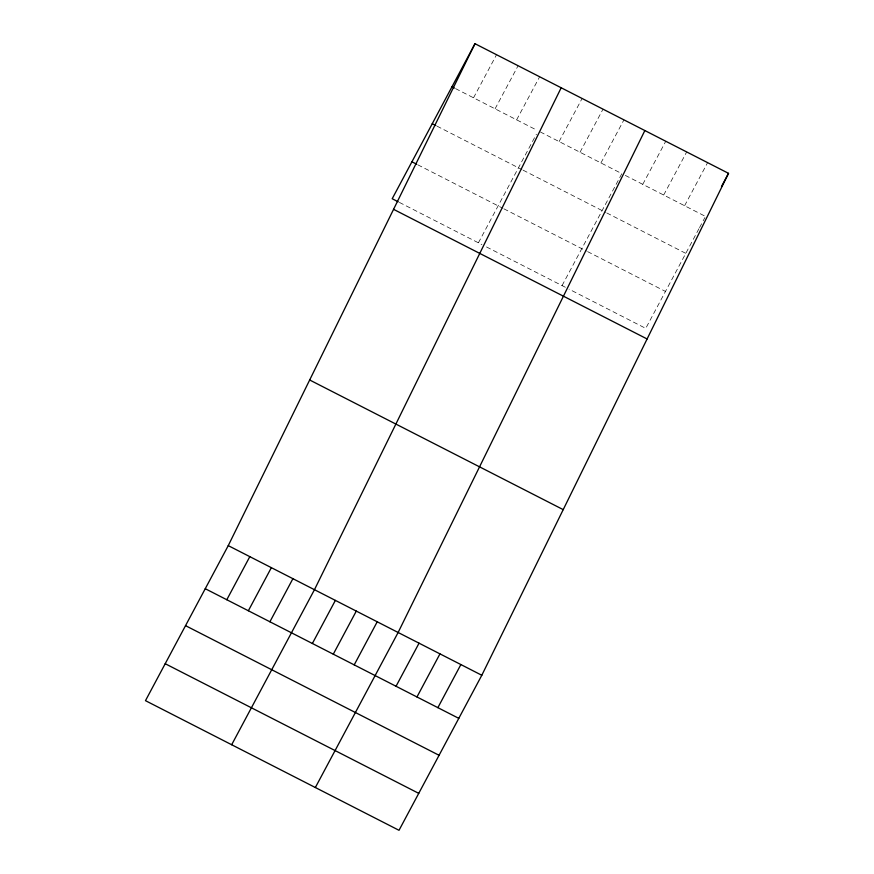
<?xml version="1.0" encoding="UTF-8"?>
<svg xmlns="http://www.w3.org/2000/svg" width="874" height="874" viewBox="0 0 874 874"><rect width="100%" height="100%" fill="white"/><g stroke="black" fill="none" stroke-linecap="round" stroke-linejoin="round"><path stroke-width="0.66" stroke-dasharray="4.37 3.28" d="M473.533 97.801L496.53 54.723M495.077 108.824L518.085 65.736M516.632 119.847L539.64 76.759M478.406 242.808L536.385 134.225M559.098 141.555L582.106 98.467M580.019 152.251L603.016 109.163M600.93 162.946L623.938 119.858M562.069 285.59L621.851 173.642L540.503 132.05M642.761 184.338L665.769 141.249M663.683 195.033L686.691 151.945M684.604 205.729L707.601 162.64M698.938 228.737L645.744 328.373L569.05 289.163M699.539 227.622L704.925 217.539M455.572 88.624L536.986 130.248M625.336 175.423L705.515 216.424M437.044 126.173L521.942 169.589M523.1 170.179L605.606 212.371M606.774 212.961L685.795 253.362M417.914 164.858L502.779 208.241M503.937 208.842L586.443 251.024M587.612 251.625L665.464 291.424M399.385 202.407L481.891 244.6M486.534 246.971L567.881 288.562"/><path stroke-width="1.31" d="M228.256 545.627L474.986 43.7L728.523 173.336L481.803 675.263L399.014 830.3L145.477 700.664L228.256 545.627L481.803 675.263M561.184 87.771L314.465 589.699L231.676 744.735M644.859 130.554L398.129 632.481L315.35 787.518M474.986 43.7L392.197 198.737L398.183 201.796M226.803 599.728L249.811 556.651M248.358 610.751L271.355 567.663M269.902 621.775L292.91 578.686M312.379 643.482L335.376 600.394M333.289 654.178L356.297 611.09M354.21 664.874L377.218 621.785M396.042 686.265L419.05 643.177M416.964 696.96L439.961 653.872M437.874 707.656L460.882 664.568M721.498 186.501L728.523 173.336M451.978 86.788L454.371 88.012M432.248 123.726L435.842 125.561M411.927 161.788L416.712 164.246M393.562 209.334L647.11 338.97M309.68 379.993L563.217 509.629M205.248 588.715L458.795 718.352M185.528 625.653L439.065 755.289M165.208 663.716L418.744 793.352"/></g></svg>
